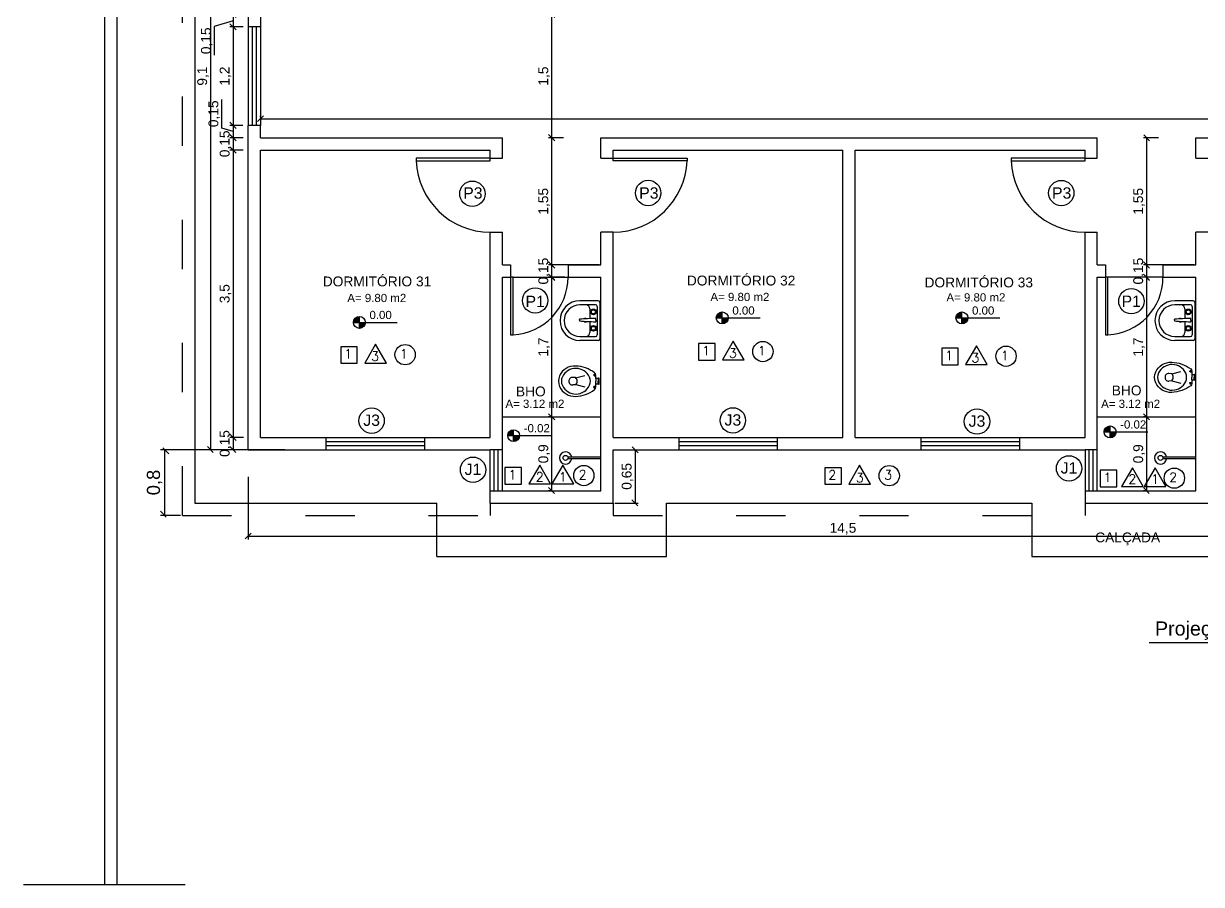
# Model space of a CAD drawing. Header units: millimetres. Extents: x 313 to 493, y 47 to 181.
# Drawn here: x 339.78 to 354.13, y 85.89 to 96.37 of the extents above; entities that cross this region are included whole.
import ezdxf

# ---------------------------------------------------------------- set-up
doc = ezdxf.new("R2010")
doc.units = ezdxf.units.MM
doc.header["$LTSCALE"] = 0.05
doc.header["$MEASUREMENT"] = 0
doc.header["$PDMODE"] = 3
doc.linetypes.add('ACAD_ISO03W100', pattern=[30, 12, -18])
for name, color, linetype in [('01', 1, 'Continuous'), ('02', 2, 'Continuous'), ('03', 3, 'Continuous'), ('05', 5, 'Continuous'), ('2', 2, 'Continuous'), ('A110', 2, 'Continuous'), ('A2TXT25', 2, 'Continuous'), ('BAN', 13, 'Continuous'), ('COBERTURA', 7, 'ACAD_ISO03W100'), ('TRACEJADO', 7, 'ACAD_ISO03W100')]:
    doc.layers.add(name, color=color, linetype=linetype)
doc.styles.add('ROMANS', font='romans.shx', dxfattribs={"height": 0.15})
doc.styles.get("Standard").update_dxf_attribs({"font": 'arial.ttf'})
doc.dimstyles.new('ISO-25', dxfattribs={"dimscale": 0.04, "dimtxt": 4, "dimasz": 2.5, "dimexe": 1.25, "dimexo": 0.625, "dimtad": 1, "dimdec": 3, "dimtxsty": 'Standard', "dimblk": 'OBLIQUE', "dimcen": 2.5, "dimadec": 0, "dimazin": 0, "dimtfac": 1, "dimtdec": 3, "dimtmove": 0, "dimatfit": 3, "dimldrblk": 'OBLIQUE', "dimfxl": 1, "dimarcsym": 0})

# ---------------------------------------------------------------- blocks, each defined once
blk = doc.blocks.new('_Oblique')
at = {"layer": 'TRACEJADO', "color": 0, "lineweight": -2}
blk.add_line((-0.5, -0.5), (0.5, 0.5), dxfattribs=at)
blk = doc.blocks.new('*D40')
at = {"layer": 'BAN', "color": 0}
for p, q in [((342.661, 95.231), (342.661, 95.25)), ((342.661, 95.212), (370.011, 95.212)), ((370.011, 95.046), (370.011, 95.25))]:
    blk.add_line(p, q, dxfattribs=at)
at = {"layer": 'Defpoints', "color": 0}
for p in [(342.661, 95.212), (370.011, 95.212), (370.011, 95.027)]:
    blk.add_point(p, dxfattribs=at)
at = {"layer": 'BAN', "color": 0, "xscale": 0.075, "yscale": 0.075, "zscale": 0.075, "rotation": 180}
blk.add_blockref('_Oblique', (342.661, 95.212), dxfattribs=at)
at = {"layer": 'BAN', "color": 0, "xscale": 0.075, "yscale": 0.075, "zscale": 0.075}
blk.add_blockref('_Oblique', (370.011, 95.212), dxfattribs=at)
at = {"layer": 'BAN', "color": 0, "insert": (356.336, 95.303), "char_height": 0.12, "attachment_point": 5}
blk.add_mtext('27,35', dxfattribs=at)
blk = doc.blocks.new('*D42')
at = {"layer": 'BAN', "color": 0}
for p, q in [((342.511, 90.852), (342.511, 90.091)), ((357.011, 90.307), (357.011, 90.091)), ((342.511, 90.129), (357.011, 90.129))]:
    blk.add_line(p, q, dxfattribs=at)
at = {"layer": 'Defpoints', "color": 0}
for p in [(342.511, 90.871), (357.011, 90.325), (357.011, 90.129)]:
    blk.add_point(p, dxfattribs=at)
at = {"layer": 'BAN', "color": 0, "xscale": 0.075, "yscale": 0.075, "zscale": 0.075, "rotation": 180}
blk.add_blockref('_Oblique', (342.511, 90.129), dxfattribs=at)
at = {"layer": 'BAN', "color": 0, "xscale": 0.075, "yscale": 0.075, "zscale": 0.075}
blk.add_blockref('_Oblique', (357.011, 90.129), dxfattribs=at)
at = {"layer": 'BAN', "color": 0, "insert": (349.761, 90.22), "char_height": 0.12, "attachment_point": 5}
blk.add_mtext('14,5', dxfattribs=at)
blk = doc.blocks.new('*D45')
at = {"layer": 'BAN', "color": 0}
for p, q in [((342.452, 94.983), (342.291, 94.983)), ((342.328, 94.983), (342.328, 94.833)), ((342.452, 94.833), (342.291, 94.833))]:
    blk.add_line(p, q, dxfattribs=at)
at = {"layer": 'Defpoints', "color": 0}
for p in [(342.471, 94.983), (342.328, 94.833), (342.471, 94.833)]:
    blk.add_point(p, dxfattribs=at)
at = {"layer": 'BAN', "color": 0, "xscale": 0.075, "yscale": 0.075, "zscale": 0.075}
for p, rotation in [((342.328, 94.983), 90), ((342.328, 94.833), 270)]:
    blk.add_blockref('_Oblique', p, dxfattribs=dict(at, rotation=rotation))
at = {"layer": 'BAN', "color": 0, "insert": (342.237, 94.908), "char_height": 0.12, "attachment_point": 5, "rotation": 90}
blk.add_mtext('0,15', dxfattribs=at)
blk = doc.blocks.new('*D46')
at = {"layer": 'BAN', "color": 0}
for p, q in [((342.452, 94.833), (342.291, 94.833)), ((342.328, 94.833), (342.328, 91.333)), ((342.456, 91.333), (342.291, 91.333))]:
    blk.add_line(p, q, dxfattribs=at)
at = {"layer": 'Defpoints', "color": 0}
for p in [(342.471, 94.833), (342.328, 91.333), (342.474, 91.333)]:
    blk.add_point(p, dxfattribs=at)
at = {"layer": 'BAN', "color": 0, "xscale": 0.075, "yscale": 0.075, "zscale": 0.075}
for p, rotation in [((342.328, 94.833), 90), ((342.328, 91.333), 270)]:
    blk.add_blockref('_Oblique', p, dxfattribs=dict(at, rotation=rotation))
at = {"layer": 'BAN', "color": 0, "insert": (342.237, 93.083), "char_height": 0.12, "attachment_point": 5, "rotation": 90}
blk.add_mtext('3,5', dxfattribs=at)
blk = doc.blocks.new('*D47')
at = {"layer": 'BAN', "color": 0}
for p, q in [((342.349, 100.283), (342.017, 100.283)), ((342.054, 100.283), (342.054, 91.183)), ((342.381, 91.183), (342.017, 91.183))]:
    blk.add_line(p, q, dxfattribs=at)
at = {"layer": 'Defpoints', "color": 0}
for p in [(342.367, 100.283), (342.054, 91.183), (342.4, 91.183)]:
    blk.add_point(p, dxfattribs=at)
at = {"layer": 'BAN', "color": 0, "xscale": 0.075, "yscale": 0.075, "zscale": 0.075}
for p, rotation in [((342.054, 100.283), 90), ((342.054, 91.183), 270)]:
    blk.add_blockref('_Oblique', p, dxfattribs=dict(at, rotation=rotation))
at = {"layer": 'BAN', "color": 0, "insert": (341.963, 95.733), "char_height": 0.12, "attachment_point": 5, "rotation": 90}
blk.add_mtext('9,1', dxfattribs=at)
blk = doc.blocks.new('*D48')
at = {"layer": 'BAN', "color": 0}
for p, q in [((342.456, 91.333), (342.291, 91.333)), ((342.328, 91.333), (342.328, 91.183)), ((342.459, 91.183), (342.291, 91.183))]:
    blk.add_line(p, q, dxfattribs=at)
at = {"layer": 'Defpoints', "color": 0}
for p in [(342.474, 91.333), (342.328, 91.183), (342.478, 91.183)]:
    blk.add_point(p, dxfattribs=at)
at = {"layer": 'BAN', "color": 0, "xscale": 0.075, "yscale": 0.075, "zscale": 0.075}
for p, rotation in [((342.328, 91.333), 90), ((342.328, 91.183), 270)]:
    blk.add_blockref('_Oblique', p, dxfattribs=dict(at, rotation=rotation))
at = {"layer": 'BAN', "color": 0, "insert": (342.237, 91.258), "char_height": 0.12, "attachment_point": 5, "rotation": 90}
blk.add_mtext('0,15', dxfattribs=at)
blk = doc.blocks.new('*D49')
at = {"layer": 'BAN', "color": 0}
for p, q in [((346.364, 93.433), (346.174, 93.433)), ((346.211, 93.433), (346.211, 93.283)), ((346.372, 93.283), (346.174, 93.283))]:
    blk.add_line(p, q, dxfattribs=at)
at = {"layer": 'Defpoints', "color": 0}
for p in [(346.383, 93.433), (346.211, 93.283), (346.391, 93.283)]:
    blk.add_point(p, dxfattribs=at)
at = {"layer": 'BAN', "color": 0, "xscale": 0.075, "yscale": 0.075, "zscale": 0.075}
for p, rotation in [((346.211, 93.433), 90), ((346.211, 93.283), 270)]:
    blk.add_blockref('_Oblique', p, dxfattribs=dict(at, rotation=rotation))
at = {"layer": 'BAN', "color": 0, "insert": (346.12, 93.358), "char_height": 0.12, "attachment_point": 5, "rotation": 90}
blk.add_mtext('0,15', dxfattribs=at)
blk = doc.blocks.new('*D50')
at = {"layer": 'BAN', "color": 0}
for p, q in [((346.372, 93.283), (346.174, 93.283)), ((346.211, 93.283), (346.211, 91.583)), ((346.192, 91.583), (346.174, 91.583))]:
    blk.add_line(p, q, dxfattribs=at)
at = {"layer": 'Defpoints', "color": 0}
for p in [(346.391, 93.283), (346.211, 91.583), (346.211, 91.583)]:
    blk.add_point(p, dxfattribs=at)
at = {"layer": 'BAN', "color": 0, "xscale": 0.075, "yscale": 0.075, "zscale": 0.075}
for p, rotation in [((346.211, 93.283), 90), ((346.211, 91.583), 270)]:
    blk.add_blockref('_Oblique', p, dxfattribs=dict(at, rotation=rotation))
at = {"layer": 'BAN', "color": 0, "insert": (346.12, 92.433), "char_height": 0.12, "attachment_point": 5, "rotation": 90}
blk.add_mtext('1,7', dxfattribs=at)
blk = doc.blocks.new('*D51')
at = {"layer": 'BAN', "color": 0}
for p, q in [((346.192, 91.583), (346.174, 91.583)), ((346.211, 91.583), (346.211, 90.683)), ((346.192, 90.683), (346.174, 90.683))]:
    blk.add_line(p, q, dxfattribs=at)
at = {"layer": 'Defpoints', "color": 0}
for p in [(346.211, 91.583), (346.211, 90.683), (346.211, 90.683)]:
    blk.add_point(p, dxfattribs=at)
at = {"layer": 'BAN', "color": 0, "xscale": 0.075, "yscale": 0.075, "zscale": 0.075}
for p, rotation in [((346.211, 91.583), 90), ((346.211, 90.683), 270)]:
    blk.add_blockref('_Oblique', p, dxfattribs=dict(at, rotation=rotation))
at = {"layer": 'BAN', "color": 0, "insert": (346.12, 91.133), "char_height": 0.12, "attachment_point": 5, "rotation": 90}
blk.add_mtext('0,9', dxfattribs=at)
blk = doc.blocks.new('*D57')
at = {"layer": 'BAN', "color": 0}
for p, q in [((342.456, 96.483), (342.291, 96.483)), ((342.328, 96.483), (342.328, 96.333)), ((342.328, 96.408), (342.1, 96.338)), ((342.1, 96.338), (342.1, 95.988)), ((342.452, 96.333), (342.291, 96.333))]:
    blk.add_line(p, q, dxfattribs=at)
at = {"layer": 'Defpoints', "color": 0}
for p in [(342.474, 96.483), (342.328, 96.333), (342.471, 96.333)]:
    blk.add_point(p, dxfattribs=at)
at = {"layer": 'BAN', "color": 0, "xscale": 0.075, "yscale": 0.075, "zscale": 0.075}
for p, rotation in [((342.328, 96.483), 90), ((342.328, 96.333), 270)]:
    blk.add_blockref('_Oblique', p, dxfattribs=dict(at, rotation=rotation))
at = {"layer": 'BAN', "color": 0, "insert": (342.009, 96.163), "char_height": 0.12, "attachment_point": 5, "rotation": 90}
blk.add_mtext('0,15', dxfattribs=at)
blk = doc.blocks.new('*D58')
at = {"layer": 'BAN', "color": 0}
for p, q in [((342.452, 96.333), (342.291, 96.333)), ((342.328, 96.333), (342.328, 95.133)), ((342.449, 95.133), (342.291, 95.133))]:
    blk.add_line(p, q, dxfattribs=at)
at = {"layer": 'Defpoints', "color": 0}
for p in [(342.471, 96.333), (342.328, 95.133), (342.468, 95.133)]:
    blk.add_point(p, dxfattribs=at)
at = {"layer": 'BAN', "color": 0, "xscale": 0.075, "yscale": 0.075, "zscale": 0.075}
for p, rotation in [((342.328, 96.333), 90), ((342.328, 95.133), 270)]:
    blk.add_blockref('_Oblique', p, dxfattribs=dict(at, rotation=rotation))
at = {"layer": 'BAN', "color": 0, "insert": (342.237, 95.733), "char_height": 0.12, "attachment_point": 5, "rotation": 90}
blk.add_mtext('1,2', dxfattribs=at)
blk = doc.blocks.new('*D59')
at = {"layer": 'BAN', "color": 0}
for p, q in [((342.19, 95.099), (342.19, 95.449)), ((342.328, 95.058), (342.19, 95.099)), ((342.449, 95.133), (342.291, 95.133)), ((342.328, 95.133), (342.328, 94.983)), ((342.452, 94.983), (342.291, 94.983))]:
    blk.add_line(p, q, dxfattribs=at)
at = {"layer": 'Defpoints', "color": 0}
for p in [(342.468, 95.133), (342.328, 94.983), (342.471, 94.983)]:
    blk.add_point(p, dxfattribs=at)
at = {"layer": 'BAN', "color": 0, "xscale": 0.075, "yscale": 0.075, "zscale": 0.075}
for p, rotation in [((342.328, 95.133), 90), ((342.328, 94.983), 270)]:
    blk.add_blockref('_Oblique', p, dxfattribs=dict(at, rotation=rotation))
at = {"layer": 'BAN', "color": 0, "insert": (342.1, 95.274), "char_height": 0.12, "attachment_point": 5, "rotation": 90}
blk.add_mtext('0,15', dxfattribs=at)
blk = doc.blocks.new('*D65')
at = {"layer": 'BAN', "color": 0}
for p, q in [((346.345, 96.483), (346.174, 96.483)), ((346.211, 96.483), (346.211, 94.983)), ((346.356, 94.983), (346.174, 94.983))]:
    blk.add_line(p, q, dxfattribs=at)
at = {"layer": 'Defpoints', "color": 0}
for p in [(346.364, 96.483), (346.211, 94.983), (346.374, 94.983)]:
    blk.add_point(p, dxfattribs=at)
at = {"layer": 'BAN', "color": 0, "xscale": 0.075, "yscale": 0.075, "zscale": 0.075}
for p, rotation in [((346.211, 96.483), 90), ((346.211, 94.983), 270)]:
    blk.add_blockref('_Oblique', p, dxfattribs=dict(at, rotation=rotation))
at = {"layer": 'BAN', "color": 0, "insert": (346.12, 95.733), "char_height": 0.12, "attachment_point": 5, "rotation": 90}
blk.add_mtext('1,5', dxfattribs=at)
blk = doc.blocks.new('*D187')
at = {"layer": 'BAN', "color": 0}
for p, q in [((346.356, 94.983), (346.174, 94.983)), ((346.211, 94.983), (346.211, 93.433)), ((346.792, 93.433), (346.174, 93.433))]:
    blk.add_line(p, q, dxfattribs=at)
at = {"layer": 'Defpoints', "color": 0}
for p in [(346.374, 94.983), (346.211, 93.433), (346.811, 93.433)]:
    blk.add_point(p, dxfattribs=at)
at = {"layer": 'BAN', "color": 0, "xscale": 0.075, "yscale": 0.075, "zscale": 0.075}
for p, rotation in [((346.211, 94.983), 90), ((346.211, 93.433), 270)]:
    blk.add_blockref('_Oblique', p, dxfattribs=dict(at, rotation=rotation))
at = {"layer": 'BAN', "color": 0, "insert": (346.12, 94.208), "char_height": 0.12, "attachment_point": 5, "rotation": 90}
blk.add_mtext('1,55', dxfattribs=at)
blk = doc.blocks.new('*D188')
at = {"layer": 'BAN', "color": 0}
for p, q in [((346.98, 91.183), (347.264, 91.183)), ((347.227, 91.183), (347.227, 90.533)), ((346.98, 90.533), (347.264, 90.533))]:
    blk.add_line(p, q, dxfattribs=at)
at = {"layer": 'Defpoints', "color": 0}
for p in [(346.961, 91.183), (346.961, 90.533), (347.227, 90.533)]:
    blk.add_point(p, dxfattribs=at)
at = {"layer": 'BAN', "color": 0, "xscale": 0.075, "yscale": 0.075, "zscale": 0.075}
for p, rotation in [((347.227, 91.183), 90), ((347.227, 90.533), 270)]:
    blk.add_blockref('_Oblique', p, dxfattribs=dict(at, rotation=rotation))
at = {"layer": 'BAN', "color": 0, "insert": (347.136, 90.858), "char_height": 0.12, "attachment_point": 5, "rotation": 90}
blk.add_mtext('0,65', dxfattribs=at)
blk = doc.blocks.new('*D203')
at = {"layer": 'BAN', "color": 0}
for p, q in [((353.606, 94.983), (353.424, 94.983)), ((353.461, 94.983), (353.461, 93.433)), ((354.042, 93.433), (353.424, 93.433))]:
    blk.add_line(p, q, dxfattribs=at)
at = {"layer": 'Defpoints', "color": 0}
for p in [(353.624, 94.983), (353.461, 93.433), (354.061, 93.433)]:
    blk.add_point(p, dxfattribs=at)
at = {"layer": 'BAN', "color": 0, "xscale": 0.075, "yscale": 0.075, "zscale": 0.075}
for p, rotation in [((353.461, 94.983), 90), ((353.461, 93.433), 270)]:
    blk.add_blockref('_Oblique', p, dxfattribs=dict(at, rotation=rotation))
at = {"layer": 'BAN', "color": 0, "insert": (353.37, 94.208), "char_height": 0.12, "attachment_point": 5, "rotation": 90}
blk.add_mtext('1,55', dxfattribs=at)
blk = doc.blocks.new('*D197')
at = {"layer": 'BAN', "color": 0}
for p, q in [((353.614, 93.433), (353.424, 93.433)), ((353.461, 93.433), (353.461, 93.283)), ((353.622, 93.283), (353.424, 93.283))]:
    blk.add_line(p, q, dxfattribs=at)
at = {"layer": 'Defpoints', "color": 0}
for p in [(353.633, 93.433), (353.461, 93.283), (353.641, 93.283)]:
    blk.add_point(p, dxfattribs=at)
at = {"layer": 'BAN', "color": 0, "xscale": 0.075, "yscale": 0.075, "zscale": 0.075}
for p, rotation in [((353.461, 93.433), 90), ((353.461, 93.283), 270)]:
    blk.add_blockref('_Oblique', p, dxfattribs=dict(at, rotation=rotation))
at = {"layer": 'BAN', "color": 0, "insert": (353.37, 93.358), "char_height": 0.12, "attachment_point": 5, "rotation": 90}
blk.add_mtext('0,15', dxfattribs=at)
blk = doc.blocks.new('*D198')
at = {"layer": 'BAN', "color": 0}
for p, q in [((353.622, 93.283), (353.424, 93.283)), ((353.461, 93.283), (353.461, 91.583)), ((353.442, 91.583), (353.424, 91.583))]:
    blk.add_line(p, q, dxfattribs=at)
at = {"layer": 'Defpoints', "color": 0}
for p in [(353.641, 93.283), (353.461, 91.583), (353.461, 91.583)]:
    blk.add_point(p, dxfattribs=at)
at = {"layer": 'BAN', "color": 0, "xscale": 0.075, "yscale": 0.075, "zscale": 0.075}
for p, rotation in [((353.461, 93.283), 90), ((353.461, 91.583), 270)]:
    blk.add_blockref('_Oblique', p, dxfattribs=dict(at, rotation=rotation))
at = {"layer": 'BAN', "color": 0, "insert": (353.37, 92.433), "char_height": 0.12, "attachment_point": 5, "rotation": 90}
blk.add_mtext('1,7', dxfattribs=at)
blk = doc.blocks.new('*D199')
at = {"layer": 'BAN', "color": 0}
for p, q in [((353.442, 91.583), (353.424, 91.583)), ((353.461, 91.583), (353.461, 90.683)), ((353.442, 90.683), (353.424, 90.683))]:
    blk.add_line(p, q, dxfattribs=at)
at = {"layer": 'Defpoints', "color": 0}
for p in [(353.461, 91.583), (353.461, 90.683), (353.461, 90.683)]:
    blk.add_point(p, dxfattribs=at)
at = {"layer": 'BAN', "color": 0, "xscale": 0.075, "yscale": 0.075, "zscale": 0.075}
for p, rotation in [((353.461, 91.583), 90), ((353.461, 90.683), 270)]:
    blk.add_blockref('_Oblique', p, dxfattribs=dict(at, rotation=rotation))
at = {"layer": 'BAN', "color": 0, "insert": (353.37, 91.133), "char_height": 0.12, "attachment_point": 5, "rotation": 90}
blk.add_mtext('0,9', dxfattribs=at)
blk = doc.blocks.new('*D228')
at = {"layer": 'BAN', "color": 0, "lineweight": -2}
for p, q in [((342.961, 91.183), (341.444, 91.183)), ((341.494, 91.183), (341.494, 90.383)), ((341.686, 90.383), (341.444, 90.383))]:
    blk.add_line(p, q, dxfattribs=at)
at = {"layer": 'Defpoints', "color": 0}
for p in [(342.986, 91.183), (341.494, 90.383), (341.711, 90.383)]:
    blk.add_point(p, dxfattribs=at)
at = {"layer": 'BAN', "color": 0, "lineweight": -2, "xscale": 0.1, "yscale": 0.1, "zscale": 0.1}
for p, rotation in [((341.494, 91.183), 90), ((341.494, 90.383), 270)]:
    blk.add_blockref('_Oblique', p, dxfattribs=dict(at, rotation=rotation))
at = {"layer": 'BAN', "color": 0, "insert": (341.373, 90.783), "char_height": 0.16, "attachment_point": 5, "rotation": 90}
blk.add_mtext('0,8', dxfattribs=at)

msp = doc.modelspace()

# ---------------------------------------------------------------- hatches: boundary and pattern name
at = {"layer": '01'}
h = msp.add_hatch(color=256, dxfattribs=at)
h.paths.add_polyline_path([(343.8679, 92.7333), (343.8679, 92.8062, 0.4142136), (343.7949, 92.7333)])
h.paths.add_polyline_path([(343.9409, 92.7333), (343.8679, 92.7333), (343.8679, 92.6603, 0.4142136)])
h = msp.add_hatch(color=256, dxfattribs=at)
h.paths.add_polyline_path([(348.2905, 92.7873), (348.2905, 92.8603, 0.4142136), (348.2175, 92.7873)])
h.paths.add_polyline_path([(348.3635, 92.7873), (348.2905, 92.7873), (348.2905, 92.7143, 0.4142136)])
h = msp.add_hatch(color=256, dxfattribs=at)
h.paths.add_polyline_path([(351.2114, 92.7873), (351.2114, 92.8603, 0.4142136), (351.1384, 92.7873)])
h.paths.add_polyline_path([(351.2844, 92.7873), (351.2114, 92.7873), (351.2114, 92.7143, 0.4142136)])
h = msp.add_hatch(color=256, dxfattribs=at)
h.paths.add_polyline_path([(353.0166, 91.3993), (353.0166, 91.4723, 0.4142136), (352.9436, 91.3993)])
h.paths.add_polyline_path([(353.0896, 91.3993), (353.0166, 91.3993), (353.0166, 91.3263, 0.4142136)])
h = msp.add_hatch(color=256, dxfattribs=at)
h.paths.add_polyline_path([(345.7481, 91.3538), (345.7481, 91.4268, 0.4142136), (345.6751, 91.3538)])
h.paths.add_polyline_path([(345.8211, 91.3538), (345.7481, 91.3538), (345.7481, 91.2808, 0.4142136)])

# ---------------------------------------------------------------- linework, layer by layer
for p, q in [((345.7411, 93.2829), (346.4111, 93.2829)), ((353.6611, 93.2829), (352.9611, 93.2829)), ((343.7949, 92.7333), (344.3284, 92.7333)), ((343.8679, 92.6603), (343.8679, 92.8062)), ((348.2175, 92.7873), (348.751, 92.7873)), ((348.2905, 92.7143), (348.2905, 92.8603)), ((351.1384, 92.7873), (351.6719, 92.7873)), ((351.2114, 92.7143), (351.2114, 92.8603)), ((353.0166, 91.3263), (353.0166, 91.4723)), ((345.6751, 91.3538), (346.2086, 91.3538)), ((345.7481, 91.2808), (345.7481, 91.4268)), ((352.9436, 91.3993), (353.4771, 91.3993)), ((356.3794, 88.8304), (353.4919, 88.8304)), ((339.7754, 85.888), (341.7464, 85.888))]:
    msp.add_line(p, q, dxfattribs=at)
for centre in [(343.8679, 92.7333), (348.2905, 92.7873), (351.2114, 92.7873), (353.0166, 91.3993), (345.7481, 91.3538)]:
    msp.add_circle(centre, 0.073, dxfattribs=at)
at = {"layer": '02'}
for p, q in [((341.8611, 100.9329), (341.8611, 90.5329)), ((342.5111, 96.3329), (342.5111, 95.1329)), ((342.5611, 96.3329), (342.5611, 95.1329)), ((342.6111, 96.3329), (342.6111, 95.1329)), ((342.6611, 96.3329), (342.6611, 95.1329)), ((345.4611, 94.7029), (345.4611, 94.7329)), ((346.9611, 94.7029), (346.9611, 94.7329)), ((346.9611, 94.7029), (346.9611, 94.7329)), ((352.7111, 94.7029), (352.7111, 94.7329)), ((345.7411, 93.2829), (345.7111, 93.2829)), ((352.9911, 93.2829), (352.9611, 93.2829)), ((345.6111, 91.5829), (346.8111, 91.5829)), ((352.8611, 91.5829), (354.0611, 91.5829)), ((343.4611, 91.3329), (344.6611, 91.3329)), ((350.7111, 91.3329), (351.9111, 91.3329)), ((343.4611, 91.2829), (344.6611, 91.2829)), ((343.4611, 91.2329), (344.6611, 91.2329)), ((343.4611, 91.1829), (344.6611, 91.1829)), ((345.5111, 90.6829), (345.5111, 91.1829)), ((345.5611, 90.6829), (345.5611, 91.1829)), ((347.7611, 91.2829), (348.9611, 91.2829)), ((347.7611, 91.2329), (348.9611, 91.2329)), ((350.7111, 91.2829), (351.9111, 91.2829)), ((350.7111, 91.2329), (351.9111, 91.2329)), ((350.7111, 91.1829), (351.9111, 91.1829)), ((352.7611, 90.6829), (352.7611, 91.1829)), ((352.8111, 90.6829), (352.8111, 91.1829)), ((346.8111, 91.0929), (346.4094, 91.0929)), ((346.8111, 91.0729), (346.4094, 91.0729)), ((354.0611, 91.0929), (353.6594, 91.0929)), ((354.0611, 91.0729), (353.6594, 91.0729)), ((341.8611, 90.5329), (344.8111, 90.5329)), ((344.8111, 89.8829), (344.8111, 90.5329)), ((347.6111, 90.5329), (352.0611, 90.5329)), ((347.6111, 89.8829), (347.6111, 90.5329)), ((352.0611, 90.5329), (352.0611, 89.8829)), ((344.8111, 89.8829), (347.6111, 89.8829)), ((352.0611, 89.8829), (354.8611, 89.8829))]:
    msp.add_line(p, q, dxfattribs=at)
at = {"layer": '02', "linetype": 'Continuous'}
for centre in [(345.2446, 94.3003), (347.3873, 94.3092), (352.4221, 94.3091), (346.01, 93.0005), (353.2756, 92.9912), (344.0175, 91.5364), (348.4201, 91.5398), (351.3947, 91.5259), (345.253, 90.9386), (352.5165, 90.9555)]:
    msp.add_circle(centre, 0.1544, dxfattribs=at)
at = {"layer": '02'}
for centre in [(346.3811, 91.0829), (353.6311, 91.0829)]:
    msp.add_circle(centre, 0.03, dxfattribs=at)
for centre in [(346.3811, 91.0829), (353.6311, 91.0829)]:
    msp.add_arc(centre, 0.075, 7.66226, 352.33774, dxfattribs=at)
at = {"layer": '05'}
for p, q in [((340.7611, 116.8329), (340.7611, 85.888)), ((340.9111, 116.6829), (340.9111, 85.888)), ((342.5111, 100.2829), (342.5111, 96.3329)), ((342.6611, 96.4829), (342.6611, 96.3329)), ((342.6611, 96.3329), (342.5111, 96.3329)), ((342.5111, 91.1829), (342.5111, 95.1329)), ((342.6611, 95.1329), (342.5111, 95.1329)), ((342.6611, 95.1329), (342.5111, 95.1329)), ((342.6611, 94.9829), (342.6611, 95.1329)), ((342.6611, 94.9829), (345.6111, 94.9829)), ((345.6111, 94.7329), (345.6111, 94.9829)), ((346.8111, 94.7329), (346.8111, 94.9829)), ((346.8111, 94.9829), (346.9611, 94.9829)), ((346.9111, 94.9829), (349.9111, 94.9829)), ((349.9111, 94.9829), (352.8611, 94.9829)), ((352.8611, 94.7329), (352.8611, 94.9829)), ((354.0611, 94.7329), (354.0611, 94.9829)), ((354.0611, 94.9829), (354.2111, 94.9829)), ((342.6611, 91.3329), (342.6611, 94.8329)), ((342.6611, 94.8329), (345.4611, 94.8329)), ((345.4611, 94.7329), (345.4611, 94.8329)), ((346.9611, 94.8329), (349.7611, 94.8329)), ((346.9611, 94.7329), (346.9611, 94.8329)), ((349.7611, 91.3329), (349.7611, 94.8329)), ((349.7611, 91.3329), (349.7611, 94.8329)), ((349.9111, 91.3329), (349.9111, 94.8329)), ((349.9111, 91.3329), (349.9111, 94.8329)), ((349.9111, 94.8329), (352.7111, 94.8329)), ((352.7111, 94.7329), (352.7111, 94.8329)), ((345.4611, 94.7329), (345.6111, 94.7329)), ((346.8111, 94.7329), (346.9611, 94.7329)), ((352.7111, 94.7329), (352.8611, 94.7329)), ((354.0611, 94.7329), (354.2111, 94.7329)), ((345.4611, 93.8329), (345.6111, 93.8329)), ((345.4611, 91.3329), (345.4611, 93.8329)), ((345.6111, 93.4329), (345.6111, 93.8329)), ((346.8111, 93.4329), (346.8111, 93.8329)), ((346.9611, 93.8329), (346.8111, 93.8329)), ((346.9611, 91.3329), (346.9611, 93.8329)), ((352.7111, 91.3329), (352.7111, 93.8329)), ((352.7111, 93.8329), (352.8611, 93.8329)), ((352.8611, 93.4329), (352.8611, 93.8329)), ((354.0611, 93.4329), (354.0611, 93.8329)), ((354.2111, 93.8329), (354.0611, 93.8329)), ((345.6111, 93.4329), (345.7111, 93.4329)), ((345.7111, 93.4329), (345.7111, 93.2829)), ((346.4111, 93.4329), (346.8111, 93.4329)), ((346.4111, 93.4329), (346.4111, 93.2829)), ((352.8611, 93.4329), (352.9611, 93.4329)), ((352.9611, 93.4329), (352.9611, 93.2829)), ((353.6611, 93.4329), (354.0611, 93.4329)), ((353.6611, 93.4329), (353.6611, 93.2829)), ((345.6111, 90.6829), (345.6111, 93.2829)), ((345.6111, 93.2829), (345.7111, 93.2829)), ((346.4111, 93.2829), (346.8111, 93.2829)), ((346.8111, 90.6829), (346.8111, 93.2829)), ((352.8611, 93.2829), (352.9611, 93.2829)), ((352.8611, 90.6829), (352.8611, 93.2829)), ((353.6611, 93.2829), (354.0611, 93.2829)), ((354.0611, 90.6829), (354.0611, 93.2829)), ((342.6611, 91.3329), (343.4611, 91.3329)), ((343.4611, 91.3329), (343.4611, 91.1829)), ((344.6611, 91.3329), (344.6611, 91.1829)), ((344.6611, 91.3329), (345.4611, 91.3329)), ((346.9611, 91.3329), (347.7611, 91.3329)), ((347.7611, 91.3329), (347.7611, 91.1829)), ((348.9611, 91.3329), (349.7611, 91.3329)), ((348.9611, 91.3329), (348.9611, 91.1829)), ((349.9111, 91.3329), (350.7111, 91.3329)), ((350.7111, 91.3329), (350.7111, 91.1829)), ((351.9111, 91.3329), (351.9111, 91.1829)), ((351.9111, 91.3329), (352.7111, 91.3329)), ((342.5111, 91.1829), (343.4611, 91.1829)), ((344.6611, 91.1829), (345.4611, 91.1829)), ((345.6111, 91.1829), (345.4611, 91.1829)), ((345.4611, 90.5329), (345.4611, 91.1829)), ((346.9611, 91.1829), (347.7611, 91.1829)), ((346.9611, 90.5329), (346.9611, 91.1829)), ((348.9611, 91.1829), (349.9111, 91.1829)), ((349.7611, 91.1829), (350.7111, 91.1829)), ((351.9111, 91.1829), (352.7111, 91.1829)), ((352.8611, 91.1829), (352.7111, 91.1829)), ((352.7111, 91.1829), (352.7111, 90.5329)), ((345.4611, 90.6829), (345.6111, 90.6829)), ((345.6111, 90.6829), (346.8111, 90.6829)), ((352.7111, 90.6829), (352.8611, 90.6829)), ((352.8611, 90.6829), (354.0611, 90.6829)), ((345.4611, 90.5329), (346.9611, 90.5329)), ((352.7111, 90.5329), (354.2111, 90.5329))]:
    msp.add_line(p, q, dxfattribs=at)
at = {"layer": '2'}
for p, q in [((344.5611, 94.7329), (344.5611, 94.7029)), ((345.4611, 94.7329), (344.5611, 94.7329)), ((344.5611, 94.7029), (345.4611, 94.7029)), ((346.9611, 94.7329), (347.8611, 94.7329)), ((347.8611, 94.7029), (346.9611, 94.7029)), ((347.8611, 94.7329), (347.8611, 94.7029)), ((352.7111, 94.7329), (351.8111, 94.7329)), ((351.8111, 94.7329), (351.8111, 94.7029)), ((351.8111, 94.7029), (352.7111, 94.7029)), ((345.7111, 93.2829), (345.7111, 92.5829)), ((345.7411, 92.5829), (345.7411, 93.2829)), ((352.9611, 93.2829), (352.9611, 92.5829)), ((352.9911, 92.5829), (352.9911, 93.2829)), ((346.7781, 92.9971), (346.5556, 92.9971)), ((346.7469, 92.9471), (346.5556, 92.9471)), ((346.6781, 92.8971), (346.6781, 92.7791)), ((346.7669, 92.9271), (346.7669, 92.5816)), ((346.7981, 92.9771), (346.7981, 92.5321)), ((354.0281, 92.9971), (353.8056, 92.9971)), ((353.9969, 92.9471), (353.8056, 92.9471)), ((353.9281, 92.8971), (353.9281, 92.7791)), ((354.0169, 92.9271), (354.0169, 92.5816)), ((354.0481, 92.9771), (354.0481, 92.5321)), ((346.5497, 92.761), (346.5497, 92.7692)), ((346.5497, 92.761), (346.5497, 92.7529)), ((346.6781, 92.743), (346.6781, 92.6116)), ((346.7497, 92.761), (346.7497, 92.779)), ((346.7497, 92.761), (346.7497, 92.7431)), ((353.7997, 92.761), (353.7997, 92.7692)), ((353.7997, 92.761), (353.7997, 92.7529)), ((353.9281, 92.743), (353.9281, 92.6116)), ((353.9997, 92.761), (353.9997, 92.779)), ((353.9997, 92.761), (353.9997, 92.7431)), ((345.7111, 92.5829), (345.7411, 92.5829)), ((346.5556, 92.5616), (346.6281, 92.5616)), ((346.7781, 92.5121), (346.5556, 92.5121)), ((346.6281, 92.5616), (346.7469, 92.5616)), ((352.9611, 92.5829), (352.9911, 92.5829)), ((353.8056, 92.5616), (353.8781, 92.5616)), ((354.0281, 92.5121), (353.8056, 92.5121)), ((353.8781, 92.5616), (353.9969, 92.5616)), ((346.5006, 92.0605), (346.4674, 92.0629)), ((346.5034, 92.0584), (346.6155, 92.0878)), ((346.748, 92.0898), (346.7173, 92.0898)), ((346.7326, 92.1052), (346.7326, 92.0745)), ((346.7496, 92.049), (346.7496, 92.0173)), ((346.7496, 91.9855), (346.7496, 92.0173)), ((346.7783, 92.049), (346.7783, 92.0173)), ((346.7783, 91.9855), (346.7783, 92.0173)), ((353.7653, 92.1074), (353.7322, 92.1099)), ((353.7653, 92.0211), (353.7322, 92.0187)), ((353.7682, 92.0232), (353.8803, 91.9938)), ((353.7685, 92.1055), (353.8803, 92.1348)), ((354.0128, 92.1368), (353.982, 92.1368)), ((353.9974, 92.1522), (353.9974, 92.1215)), ((354.0143, 92.0961), (354.0143, 92.0643)), ((354.0143, 92.0325), (354.0143, 92.0643)), ((354.0431, 92.0961), (354.0431, 92.0643)), ((354.0431, 92.0325), (354.0431, 92.0643)), ((346.5006, 91.9742), (346.4674, 91.9717)), ((346.5038, 91.976), (346.6155, 91.9468)), ((346.748, 91.9447), (346.7173, 91.9447)), ((346.7326, 91.9294), (346.7326, 91.9601)), ((354.0128, 91.9917), (353.982, 91.9917)), ((353.9974, 91.9764), (353.9974, 92.0071)), ((347.7611, 91.3329), (348.9611, 91.3329)), ((347.7611, 91.1829), (348.9611, 91.1829))]:
    msp.add_line(p, q, dxfattribs=at)
for points in [[(346.7785, 91.9839, 0.8688521), (346.7896, 91.9855), (346.7896, 92.0173), (346.7896, 92.049, 0.868852), (346.7785, 92.0506), (346.7498, 92.0506), (346.7498, 92.0911, 0.2376311), (346.7353, 92.1198, 0.148029), (346.5027, 92.2021, 0.3101595), (346.3075, 92.0824, 0.2164601), (346.3075, 91.9521, 0.30817), (346.5027, 91.8325, 0.152934), (346.7353, 91.9147, 0.2376342), (346.7498, 91.9435), (346.7498, 91.9839), (346.7785, 91.9839)], [(354.0433, 92.0976, -0.8688521), (354.0544, 92.0961), (354.0544, 92.0643), (354.0544, 92.0325, -0.868852), (354.0433, 92.031), (354.0145, 92.031), (354.0145, 91.9905, -0.2376311), (354, 91.9617, -0.148029), (353.7674, 91.8795, -0.3101595), (353.5722, 91.9991, -0.2164601), (353.5722, 92.1295, -0.30817), (353.7674, 92.2491, -0.152934), (354, 92.1669, -0.2376342), (354.0145, 92.1381), (354.0145, 92.0976), (354.0433, 92.0976)]]:
    msp.add_lwpolyline(points, format="xyb", dxfattribs=at)
for centre, radius in [((346.7197, 92.861), 0.035), ((346.7197, 92.861), 0.025), ((346.7197, 92.861), 0.024), ((353.9697, 92.861), 0.035), ((353.9697, 92.861), 0.025), ((353.9697, 92.861), 0.024), ((346.7197, 92.661), 0.035), ((346.7197, 92.661), 0.025), ((346.7197, 92.661), 0.024), ((353.9697, 92.661), 0.035), ((353.9697, 92.661), 0.025), ((353.9697, 92.661), 0.024), ((346.7326, 92.0898), 0.00512), ((353.9974, 92.1368), 0.00512), ((346.7326, 91.9447), 0.00512), ((353.9974, 91.9917), 0.00512)]:
    msp.add_circle(centre, radius, dxfattribs=at)
for centre, radius, start, end in [((345.4611, 94.7329), 0.9, 181.91021, 270), ((346.9611, 94.7329), 0.9, 270, 358.08979), ((352.7111, 94.7329), 0.9, 181.91021, 270), ((345.7111, 93.2829), 0.7, 272.45629, 0), ((352.9611, 93.2829), 0.7, 272.45629, 0), ((346.5556, 92.7546), 0.2425, 90, 270), ((346.5556, 92.7546), 0.193, 90, 270), ((346.6281, 92.8971), 0.05, 0, 90), ((346.7469, 92.9271), 0.02, 0, 90), ((346.7781, 92.9771), 0.02, 0, 90), ((353.8056, 92.7546), 0.2425, 90, 270), ((353.8056, 92.7546), 0.193, 90, 270), ((353.8781, 92.8971), 0.05, 0, 90), ((353.9969, 92.9271), 0.02, 0, 90), ((354.0281, 92.9771), 0.02, 0, 90), ((346.5517, 92.7692), 0.002, 94.83899, 180), ((346.5517, 92.7529), 0.002, 180, 265.16101), ((346.7919, 89.9317), 2.8497, 90.88971, 94.83899), ((346.7919, 95.5904), 2.8497, 265.16101, 269.11029), ((346.6227, 92.7596), 0.0225, 214.38191, 318.77663), ((346.6227, 92.7596), 0.0225, 51.07347, 135.77481), ((346.7477, 92.779), 0.002, 0, 90.88971), ((346.7477, 92.7431), 0.002, 269.11029, 0), ((353.8017, 92.7692), 0.002, 94.83899, 180), ((353.8017, 92.7529), 0.002, 180, 265.16101), ((354.0419, 89.9317), 2.8497, 90.88971, 94.83899), ((354.0419, 95.5904), 2.8497, 265.16101, 269.11029), ((353.8727, 92.7596), 0.0225, 214.38191, 318.77663), ((353.8727, 92.7596), 0.0225, 51.07347, 135.77481), ((353.9977, 92.779), 0.002, 0, 90.88971), ((353.9977, 92.7431), 0.002, 269.11029, 0), ((346.6281, 92.6116), 0.05, 270, 0), ((353.8781, 92.6116), 0.05, 270, 0), ((346.7469, 92.5816), 0.02, 270, 0), ((346.7781, 92.5321), 0.02, 270, 0), ((353.9969, 92.5816), 0.02, 270, 0), ((354.0281, 92.5321), 0.02, 270, 0), ((346.5072, 91.99), 0.1833, 24.91383, 153.90168), ((353.772, 92.0372), 0.1833, 24.88174, 153.93377), ((346.4442, 92.0173), 0.1148, 152.27758, 207.72242), ((346.4627, 92.0219), 0.0412, 83.55086, 186.44914), ((346.4626, 92.0125), 0.0411, 173.38385, 276.61615), ((346.4747, 92.0221), 0.0462, 353.95898, 55.98621), ((346.4829, 92.0087), 0.0388, 297.15347, 12.77412), ((346.5672, 92.0173), 0.1175, 334.82339, 25.17661), ((353.709, 92.0643), 0.1148, 152.27758, 207.72242), ((353.772, 92.0915), 0.1833, 206.09832, 335.08617), ((353.7274, 92.069), 0.0411, 83.38385, 186.61615), ((353.7275, 92.0597), 0.0412, 173.55086, 276.44914), ((353.7476, 92.0729), 0.0388, 347.22588, 62.84653), ((353.7395, 92.0594), 0.0462, 304.01379, 6.04102), ((353.832, 92.0643), 0.1175, 334.82339, 25.17661), ((346.5072, 92.0444), 0.1833, 206.06623, 335.11826)]:
    msp.add_arc(centre, radius, start, end, dxfattribs=at)
at = {"layer": 'A110'}
for points in [[(344.0645, 92.4672), (343.9324, 92.2384), (344.1966, 92.2384)], [(348.0025, 92.4748), (348.0025, 92.2736), (348.2037, 92.2736), (348.2037, 92.4748)], [(348.4252, 92.5051), (348.2931, 92.2762), (348.5574, 92.2762)], [(351.3877, 92.4481), (351.2556, 92.2193), (351.5198, 92.2193)], [(343.6418, 92.4369), (343.6418, 92.2357), (343.843, 92.2357), (343.843, 92.4369)], [(350.965, 92.4179), (350.965, 92.2167), (351.1662, 92.2167), (351.1662, 92.4179)], [(345.6423, 90.9643), (345.6423, 90.7631), (345.8435, 90.7631), (345.8435, 90.9643)], [(346.0651, 90.9945), (345.933, 90.7657), (346.1972, 90.7657)], [(346.3474, 90.9945), (346.2153, 90.7657), (346.4795, 90.7657)], [(349.542, 90.9629), (349.542, 90.7617), (349.7431, 90.7617), (349.7431, 90.9629)], [(349.9647, 90.9931), (349.8326, 90.7643), (350.0968, 90.7643)], [(352.8969, 90.9328), (352.8969, 90.7316), (353.0981, 90.7316), (353.0981, 90.9328)], [(353.288, 90.963), (353.1558, 90.7342), (353.4201, 90.7342)], [(353.5651, 90.963), (353.433, 90.7342), (353.6972, 90.7342)]]:
    msp.add_lwpolyline(points, close=True, dxfattribs=at)
for centre in [(344.4251, 92.3403), (348.7859, 92.3782), (351.7484, 92.3213), (346.6033, 90.8677), (350.3253, 90.8663), (353.7994, 90.8362)]:
    msp.add_circle(centre, 0.1237, dxfattribs=at)
at = {"layer": 'COBERTURA'}
for p, q in [((341.7111, 90.3829), (341.7111, 101.0829)), ((345.4611, 90.5329), (345.4611, 90.3829)), ((346.9611, 90.5329), (346.9611, 90.3829)), ((352.7111, 90.5329), (352.7111, 90.3829)), ((341.7111, 90.3829), (345.4611, 90.3829)), ((346.9611, 90.3829), (352.7111, 90.3829))]:
    msp.add_line(p, q, dxfattribs=at)

# ---------------------------------------------------------------- texts
at = {"layer": '01', "char_height": 0.1, "attachment_point": 1}
for s, insert in [('A= 9.80 m2', (343.7208, 93.0808)), ('A= 9.80 m2', (348.1461, 93.0933)), ('A= 9.80 m2', (351.0222, 93.0881)), ('0.00', (343.9906, 92.8742)), ('0.00', (348.4132, 92.9283)), ('0.00', (351.3341, 92.9283)), ('A= 3.12 m2', (345.648, 91.7923)), ('A= 3.12 m2', (352.9075, 91.7917)), ('-0.02', (345.8708, 91.4948)), ('-0.02', (353.1393, 91.5402)), ('{\\H1.714x;Projeção da cobertura}', (353.5641, 89.0906))]:
    msp.add_mtext(s, dxfattribs=dict(at, insert=insert))
at = {"layer": '02', "linetype": 'Continuous', "char_height": 0.13823, "attachment_point": 1}
for s, insert, width in [('P3', (345.1332, 94.3786), 9.26787), ('P3', (347.2778, 94.3786), 9.26787), ('P3', (352.3085, 94.3786), 9.26787), ('P1', (345.8928, 93.058), 9.26787), ('P1', (353.1562, 93.0604), 9.26787), ('J3', (343.9153, 91.6109), 9.2679), ('J3', (348.3179, 91.6144), 9.2679), ('J3', (351.2924, 91.6004), 9.2679), ('J1', (345.1507, 91.0131), 9.2679), ('J1', (352.4142, 91.0301), 9.2679)]:
    msp.add_mtext(s, dxfattribs=dict(at, insert=insert, width=width))
at = {"layer": '03'}
for s, p in [('DORMITÓRIO 31', (343.4218, 93.1724)), ('DORMITÓRIO 32', (347.8588, 93.1829)), ('DORMITÓRIO 33', (350.7552, 93.1599)), ('BHO', (345.7756, 91.8325)), ('BHO', (353.0368, 91.8444)), ('CALÇADA', (352.8351, 90.0546))]:
    msp.add_text(s, height=0.12, dxfattribs=at).set_placement(p)
at = {"layer": 'A2TXT25', "style": 'ROMANS'}
for s, p in [('1', (348.0435, 92.3323)), ('1', (348.7229, 92.3323)), ('1', (343.6827, 92.2944)), ('3', (344.0113, 92.2649)), ('1', (344.3621, 92.2944)), ('3', (348.372, 92.3027)), ('1', (351.0059, 92.2753)), ('3', (351.3271, 92.2458)), ('1', (351.6853, 92.2753)), ('1', (345.6833, 90.8217)), ('2', (346.0178, 90.7952)), ('1', (346.3001, 90.7952)), ('2', (346.5402, 90.8217)), ('2', (349.5829, 90.8203)), ('3', (349.9179, 90.7857)), ('3', (350.2623, 90.8203)), ('1', (352.9378, 90.7902)), ('2 ', (353.239, 90.7687)), ('1', (353.5162, 90.7687)), ('2', (353.7364, 90.7902))]:
    msp.add_text(s, height=0.1125, dxfattribs=at).set_placement(p)

# ---------------------------------------------------------------- dimensions: what is measured, and where the dimension line sits
at = {"layer": 'BAN'}
for base, p1, p2, picture, middle in [((342.0543, 91.1829), (342.3673, 100.2829), (342.3999, 91.1829), '*D47', (341.9634, 95.7329)), ((346.2111, 94.9829), (346.3639, 96.4829), (346.3744, 94.9829), '*D65', (346.1203, 95.7329)), ((342.3282, 95.1329), (342.4712, 96.3329), (342.468, 95.1329), '*D58', (342.2373, 95.7329)), ((342.3282, 94.9829), (342.468, 95.1329), (342.4712, 94.9829), '*D59', (342.0996, 95.1179)), ((346.2111, 93.4329), (346.3744, 94.9829), (346.8111, 93.4329), '*D187', (346.1203, 94.2079)), ((353.4611, 93.4329), (353.6244, 94.9829), (354.0611, 93.4329), '*D203', (353.3703, 94.2079)), ((342.3282, 91.3329), (342.4712, 94.8329), (342.4743, 91.3329), '*D46', (342.2373, 93.0829)), ((346.2111, 91.5829), (346.3911, 93.2829), (346.2111, 91.5829), '*D50', (346.1203, 92.4329)), ((353.4611, 91.5829), (353.6411, 93.2829), (353.4611, 91.5829), '*D198', (353.3703, 92.4329)), ((346.2111, 90.6829), (346.2111, 91.5829), (346.2111, 90.6829), '*D51', (346.1203, 91.1329)), ((353.4611, 90.6829), (353.4611, 91.5829), (353.4611, 90.6829), '*D199', (353.3703, 91.1329)), ((347.227, 90.5329), (346.9611, 91.1829), (346.9611, 90.5329), '*D188', (347.1361, 90.8579))]:
    dim = msp.add_linear_dim(base=base, p1=p1, p2=p2, angle=90, dimstyle='ISO-25', override={"dimscale": 0.03, "dimtmove": 1}, dxfattribs=at)
    dim.commit()
    dim.dimension.update_dxf_attribs({"geometry": picture, "text_midpoint": middle})
for base, p1, p2, picture, middle in [((342.3282, 96.3329), (342.4744, 96.4829), (342.4712, 96.3329), '*D57', (342.0996, 96.3195)), ((342.3282, 94.8329), (342.4712, 94.9829), (342.4712, 94.8329), '*D45', (342.3282, 94.9079)), ((346.2111, 93.2829), (346.3828, 93.4329), (346.3911, 93.2829), '*D49', (346.2111, 93.3579)), ((353.4611, 93.2829), (353.6328, 93.4329), (353.6411, 93.2829), '*D197', (353.4611, 93.3579)), ((342.3282, 91.1829), (342.4743, 91.3329), (342.4775, 91.1829), '*D48', (342.3282, 91.2579))]:
    dim = msp.add_linear_dim(base=base, p1=p1, p2=p2, angle=90, dimstyle='ISO-25', override={"dimscale": 0.03, "dimtmove": 1}, dxfattribs=at)
    dim.commit()
    dim.dimension.update_dxf_attribs({"geometry": picture, "text_midpoint": middle, "dimtype": 160})
for base, p1, p2, picture, middle in [((370.0111, 95.2121), (342.6611, 95.2121), (370.0111, 95.0274), '*D40', (356.3361, 95.303)), ((357.0111, 90.1289), (342.5111, 90.871), (357.0111, 90.3255), '*D42', (349.7611, 90.2198))]:
    dim = msp.add_linear_dim(base=base, p1=p1, p2=p2, dimstyle='ISO-25', override={"dimscale": 0.03, "dimtmove": 1}, dxfattribs=at)
    dim.commit()
    dim.dimension.update_dxf_attribs({"geometry": picture, "text_midpoint": middle})
dim = msp.add_linear_dim(base=(341.4941, 90.3829), p1=(342.9861, 91.1829), p2=(341.7111, 90.3829), angle=90, dimstyle='ISO-25', dxfattribs=at)
dim.commit()
dim.dimension.update_dxf_attribs({"geometry": '*D228', "text_midpoint": (341.373, 90.7829)})

doc.saveas('drawing.dxf')
